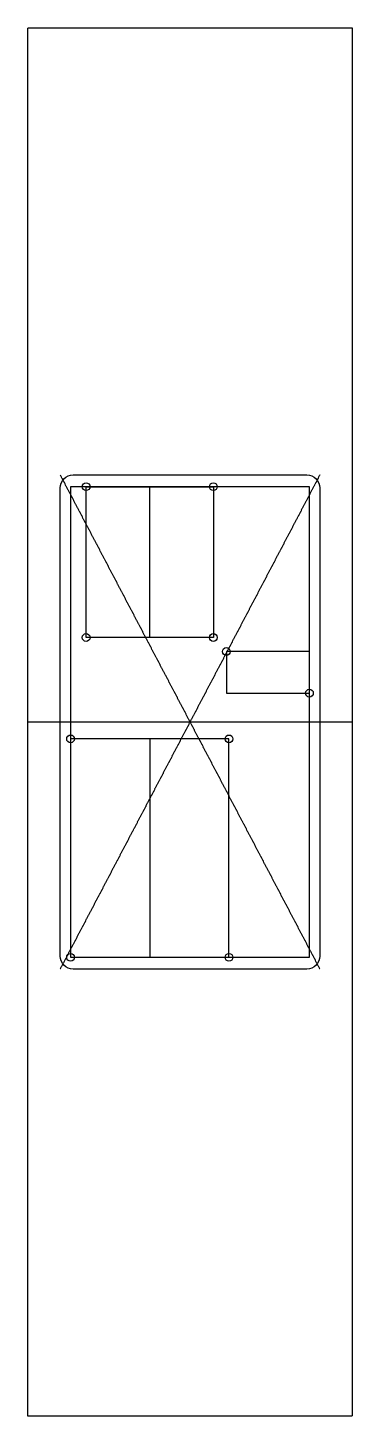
# Model space of a CAD drawing. Header units: millimetres. Extents: x -63 to 63, y -267 to 267.
import ezdxf

# ---------------------------------------------------------------- set-up
doc = ezdxf.new("R2010")
doc.units = ezdxf.units.MM
doc.linetypes.add('DASHED', pattern=[0.2067, 0.1654, -0.0413])

msp = doc.modelspace()

# ---------------------------------------------------------------- linework, layer by layer
at = {"color": 190, "linetype": 'DASHED', "lineweight": 25, "true_color": 0x8018ff}
for p, q in [((-62.5, 267), (62.5, 267)), ((-62.5, -267), (-62.5, 267)), ((62.5, 267), (62.5, -267)), ((50, 95), (-50, -95)), ((-50, 95), (50, -95)), ((46, 90.5), (-46, 90.5)), ((-46, 90.5), (-46, -90.5)), ((-40, 32.5), (-40, 90.5)), ((-40, 90.5), (9, 90.5)), ((-15.5, 32.5), (-15.5, 90.5)), ((9, 90.5), (9, 32.5)), ((46, -90.5), (46, 90.5)), ((9, 32.5), (-40, 32.5)), ((46, 27.1), (14, 27.1)), ((14, 27.1), (14, 11.1)), ((46, 11.1), (46, 27.1)), ((14, 11.1), (46, 11.1)), ((62.5, 0), (-62.5, 0)), ((46, 0), (-46, 0)), ((15, -6.5), (-46, -6.5)), ((-46, -6.5), (-46, -90.5)), ((-15.5, -6.5), (-15.5, -90.5)), ((15, -90.5), (15, -6.5)), ((-46, -90.5), (15, -90.5)), ((-46, -90.5), (46, -90.5)), ((62.5, -267), (-62.5, -267))]:
    msp.add_line(p, q, dxfattribs=at)
msp.add_lwpolyline([(50, 90), (50, -90, -0.414214), (45, -95), (-45, -95, -0.414214), (-50, -90), (-50, 90, -0.414214), (-45, 95), (45, 95, -0.414214)], format="xyb", close=True)
for centre in [(-40, 90.5), (9, 90.5), (-40, 32.5), (9, 32.5), (14, 27.1), (46, 11.1), (-46, -6.5), (15, -6.5), (-46, -90.5), (15, -90.5)]:
    msp.add_circle(centre, 1.5)

doc.saveas('drawing.dxf')
